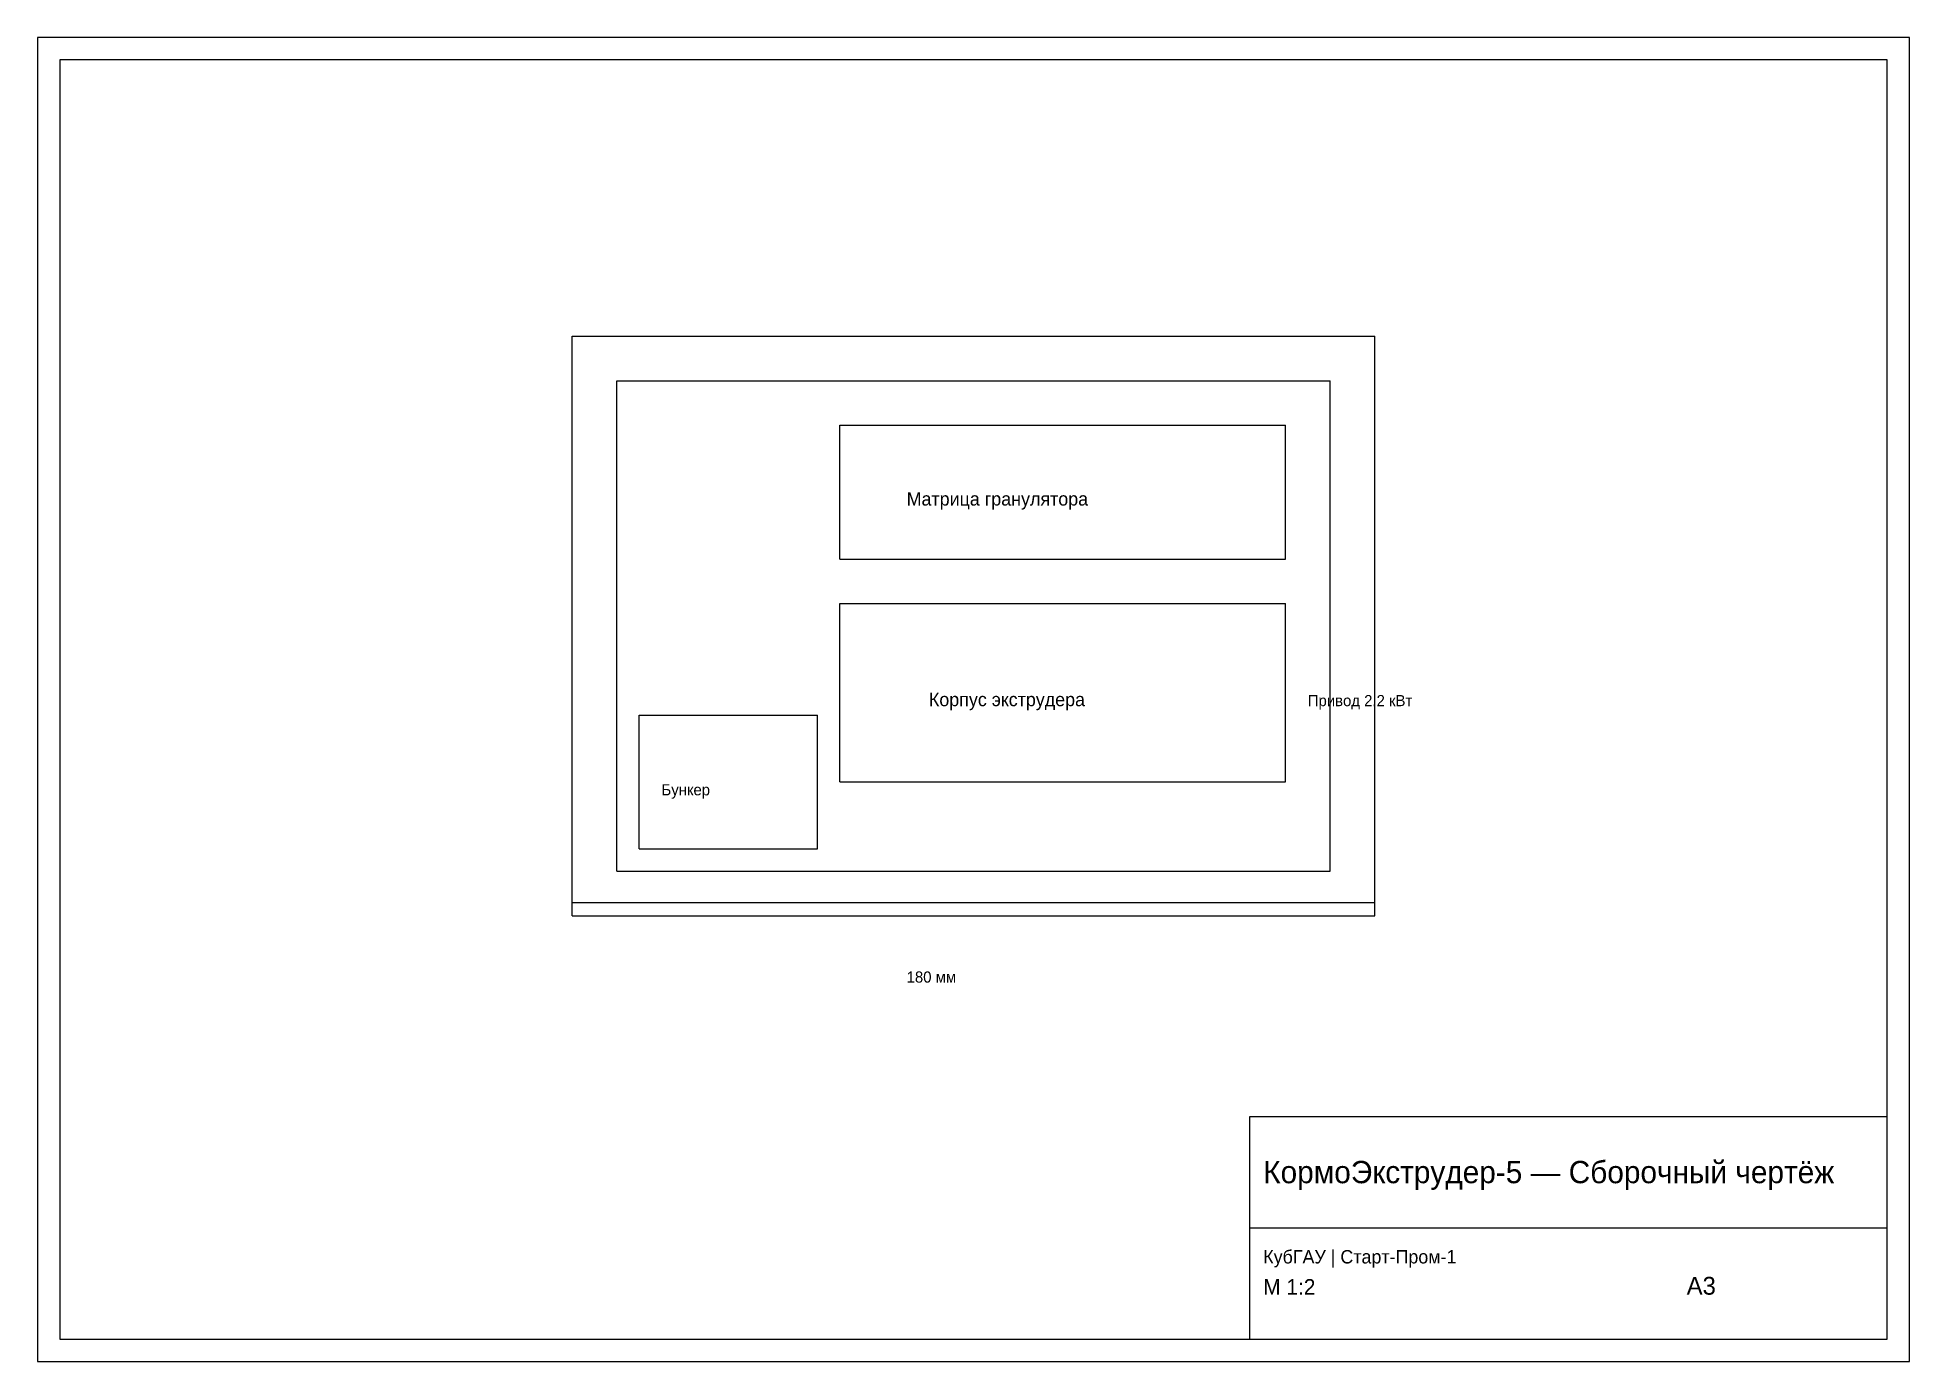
# Model space of a CAD drawing. Header units: metres. Extents: x 0 to 420, y 0 to 297.
import ezdxf

# ---------------------------------------------------------------- set-up
doc = ezdxf.new("R2010")
doc.units = ezdxf.units.M

msp = doc.modelspace()

# ---------------------------------------------------------------- linework, layer by layer
at = {"layer": 'detail'}
for p, q in [((120, 100), (120, 230)), ((120, 230), (300, 230)), ((300, 100), (300, 230)), ((130, 220), (290, 220)), ((130, 110), (130, 220)), ((290, 110), (290, 220)), ((180, 210), (280, 210)), ((180, 180), (180, 210)), ((280, 180), (280, 210)), ((180, 180), (280, 180)), ((180, 170), (280, 170)), ((180, 130), (180, 170)), ((280, 130), (280, 170)), ((135, 145), (175, 145)), ((135, 115), (135, 145)), ((175, 115), (175, 145)), ((180, 130), (280, 130)), ((135, 115), (175, 115)), ((130, 110), (290, 110)), ((120, 100), (300, 100))]:
    msp.add_line(p, q, dxfattribs=at)
at = {"layer": 'dim'}
for p, q in [((120, 101), (120, 105)), ((300, 101), (300, 105)), ((120, 103), (300, 103))]:
    msp.add_line(p, q, dxfattribs=at)
at = {"layer": 'frame'}
for p, q in [((420, 297), (0, 297)), ((0, 297), (0, 0)), ((420, 0), (420, 297)), ((415, 292), (5, 292)), ((5, 292), (5, 5)), ((415, 5), (415, 292)), ((272, 5), (272, 55)), ((272, 55), (415, 55)), ((272, 30), (415, 30)), ((5, 5), (415, 5)), ((0, 0), (420, 0))]:
    msp.add_line(p, q, dxfattribs=at)

# ---------------------------------------------------------------- texts
at = {"layer": 'text'}
for s, height, p in [('Матрица гранулятора', 3, (195, 192)), ('Корпус экструдера', 3, (200, 147)), ('Привод 2.2 кВт', 2.5, (285, 147)), ('Бункер', 2.5, (140, 127)), ('180 мм', 2.5, (195, 85)), ('КормоЭкструдер-5 — Сборочный чертёж', 5, (275, 40)), ('КубГАУ | Старт-Пром-1', 3, (275, 22)), ('М 1:2', 3.5, (275, 15)), ('А3', 4, (370, 15))]:
    msp.add_text(s, height=height, dxfattribs=at).set_placement(p)

doc.saveas('drawing.dxf')
